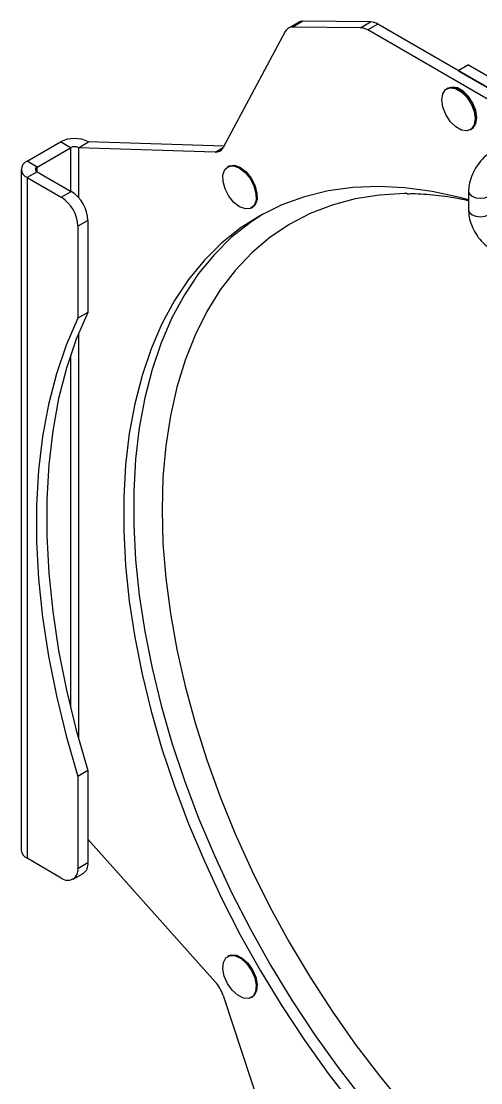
# Model space of a CAD drawing. Extents: x 16.5 to 113.1, y 4.4 to 84.5.
# Drawn here: x 71.82 to 74.25, y 61.07 to 66.67 of the extents above; entities that cross this region are included whole.
import ezdxf

# ---------------------------------------------------------------- set-up
doc = ezdxf.new("R2010")
doc.units = 0
doc.header["$MEASUREMENT"] = 0
doc.layers.add('OBJECT', color=7, linetype='CONTINUOUS')

msp = doc.modelspace()

# ---------------------------------------------------------------- linework, layer by layer
at = {"layer": 'OBJECT'}
for p, q in [((73.2877, 66.669), (73.2348, 66.6384)), ((73.3113, 66.6748), (73.2583, 66.6442)), ((73.6681, 66.6712), (73.3113, 66.6748)), ((73.6151, 66.6406), (73.6681, 66.6712)), ((73.2173, 66.6198), (72.8905, 66.0084)), ((73.6151, 66.6406), (73.2583, 66.6442)), ((73.7071, 66.6592), (73.6541, 66.6286)), ((74.5175, 66.1302), (73.6541, 66.6286)), ((74.5704, 66.1608), (73.7071, 66.6592)), ((74.185, 66.4445), (74.132, 66.4139)), ((74.185, 66.4445), (74.4078, 66.3159)), ((74.132, 66.4139), (74.3547, 66.2853)), ((74.0759, 66.3217), (74.0705, 66.3186)), ((74.1585, 66.3012), (74.1609, 66.3032)), ((74.1641, 66.3005), (74.1613, 66.2988)), ((74.2238, 66.1905), (74.2266, 66.1922)), ((74.2274, 66.1881), (74.2244, 66.1869)), ((74.1955, 66.1021), (74.2009, 66.1052)), ((71.8552, 65.936), (72.032, 66.0381)), ((71.9082, 65.9054), (72.085, 66.0075)), ((72.085, 66.0075), (72.032, 66.0381)), ((72.085, 66.0075), (72.085, 65.7788)), ((72.1274, 66.0075), (72.1804, 66.0381)), ((72.8483, 65.984), (72.1274, 66.0075)), ((72.1274, 66.0075), (72.1274, 65.7439)), ((72.8939, 66.0148), (72.1804, 66.0381)), ((72.8483, 65.984), (72.8905, 66.0084)), ((71.9082, 65.9054), (71.8552, 65.936)), ((71.8245, 65.8932), (71.8245, 62.3004)), ((71.9082, 65.8809), (71.8552, 65.8503)), ((71.9082, 65.8809), (71.9082, 65.9054)), ((71.9082, 65.8809), (72.0885, 65.7768)), ((72.9197, 65.9091), (72.9143, 65.9061)), ((71.8552, 65.8503), (71.8552, 62.2576)), ((71.8552, 65.8503), (72.0355, 65.7463)), ((72.0355, 65.7463), (72.0885, 65.7768)), ((74.1862, 65.777), (74.1862, 65.679)), ((73.8614, 65.7653), (73.8554, 65.7653)), ((73.0393, 65.6896), (73.0446, 65.6926)), ((72.1769, 65.6237), (72.1239, 65.5932)), ((72.1769, 65.6237), (72.1769, 65.1383)), ((72.1239, 65.5932), (72.1239, 65.1077)), ((72.1769, 65.1383), (72.1239, 65.1077)), ((72.1274, 65.0271), (72.1274, 62.8888)), ((72.085, 64.9123), (72.085, 63.0526)), ((72.1769, 62.7206), (72.1239, 62.69)), ((72.1239, 62.69), (72.1239, 62.2045)), ((72.1769, 62.7206), (72.1769, 62.2351)), ((72.1769, 62.3593), (72.8483, 61.606)), ((72.0355, 62.1535), (71.8552, 62.2576)), ((72.1239, 62.2045), (72.1769, 62.2351)), ((72.098, 62.1473), (72.151, 62.1779)), ((72.9197, 61.7428), (72.9143, 61.7397)), ((72.8905, 61.5328), (73.2072, 60.5747)), ((73.0393, 61.5232), (73.0446, 61.5262))]:
    msp.add_line(p, q, dxfattribs=at)
at = {"layer": 'OBJECT', "flags": 128}
for points in [[(74.0759, 66.3217), (74.0931, 66.3272), (74.1218, 66.3232), (74.1525, 66.306), (74.1815, 66.2776), (74.2053, 66.2415), (74.221, 66.202), (74.2268, 66.1638), (74.2218, 66.1317), (74.2069, 66.1094), (74.2009, 66.1052)], [(74.2293, 66.1659), (74.2241, 66.2031), (74.209, 66.2419), (74.186, 66.2775), (74.1577, 66.3057), (74.1276, 66.3231), (74.0994, 66.3275), (74.0993, 66.3275)], [(74.0496, 66.2921), (74.0646, 66.3144), (74.0878, 66.3241), (74.1165, 66.3202), (74.1472, 66.3029), (74.1762, 66.2745), (74.2, 66.2384), (74.2157, 66.1989), (74.2214, 66.1607), (74.2165, 66.1286), (74.2015, 66.1063), (74.1783, 66.0965), (74.1496, 66.1005), (74.1189, 66.1178), (74.0899, 66.1462), (74.0661, 66.1823), (74.0504, 66.2218), (74.0447, 66.26), (74.0496, 66.2921)], [(74.1493, 66.3118), (74.1475, 66.312), (74.1437, 66.3122)], [(74.2176, 66.1225), (74.2241, 66.1347), (74.2293, 66.1659)], [(74.2266, 66.1686), (74.2283, 66.172), (74.2291, 66.1737)], [(73.033, 65.8442), (73.0529, 65.8058), (73.0637, 65.7664), (73.064, 65.7307), (73.0538, 65.7032), (73.0343, 65.6871), (73.0079, 65.6843), (72.9777, 65.6952), (72.9474, 65.7185), (72.9207, 65.7514), (72.9007, 65.7898), (72.8899, 65.8293), (72.8896, 65.8649), (72.8998, 65.8924), (72.9193, 65.9085), (72.9458, 65.9113), (72.9759, 65.9004), (73.0062, 65.8771), (73.033, 65.8442)], [(72.9197, 65.9091), (72.9247, 65.9116), (72.9511, 65.9144), (72.9813, 65.9035), (73.0116, 65.8802), (73.0383, 65.8473)], [(73.0383, 65.8473), (73.0583, 65.8089), (73.069, 65.7694), (73.0693, 65.7338), (73.0591, 65.7063), (73.0446, 65.6926)], [(74.1862, 65.7321), (74.1408, 65.7444), (73.994, 65.7764), (73.8505, 65.7959), (73.7107, 65.8029), (73.5752, 65.7973), (73.4446, 65.7791), (73.3195, 65.7484), (73.2002, 65.7054), (73.0873, 65.6502), (72.9812, 65.5829), (72.8825, 65.504), (72.7913, 65.4137), (72.7083, 65.3124), (72.6335, 65.2004), (72.5675, 65.0783), (72.5104, 64.9466), (72.4624, 64.8056), (72.4238, 64.6561), (72.3947, 64.4987), (72.3753, 64.3339), (72.3655, 64.1624), (72.3655, 63.9849), (72.3753, 63.8022), (72.3947, 63.6149), (72.4238, 63.4239), (72.4624, 63.2298), (72.5104, 63.0335), (72.5675, 62.8358), (72.6335, 62.6374), (72.7083, 62.4392), (72.7913, 62.242), (72.8825, 62.0465), (72.9812, 61.8535), (73.0873, 61.6638), (73.2002, 61.4783), (73.3195, 61.2975), (73.4446, 61.1223), (73.5752, 60.9533)], [(74.1862, 65.777), (74.1909, 65.7632), (74.2045, 65.7515)], [(74.2045, 65.7515), (74.2248, 65.7437), (74.2487, 65.741), (74.2726, 65.7437), (74.2929, 65.7515), (74.3064, 65.7632), (74.3112, 65.777), (74.3112, 65.7773)], [(73.8554, 65.7653), (73.8484, 65.7653), (73.7156, 65.7578), (73.5878, 65.7376), (73.4656, 65.7049), (73.3494, 65.6598), (73.2397, 65.6025), (73.137, 65.5332), (73.0418, 65.4522), (72.9543, 65.3598), (72.8751, 65.2565), (72.8043, 65.1427), (72.7424, 65.0188), (72.6896, 64.8854), (72.6461, 64.743), (72.612, 64.5922), (72.5876, 64.4337), (72.5729, 64.2681), (72.568, 64.0961)], [(73.1005, 65.6574), (73.0342, 65.6135), (72.9354, 65.5346), (72.8443, 65.4443), (72.7612, 65.343), (72.6865, 65.231), (72.6204, 65.1089), (72.5633, 64.9771), (72.5154, 64.8362), (72.4768, 64.6867), (72.4477, 64.5293), (72.4282, 64.3644), (72.4185, 64.193), (72.4185, 64.0155), (72.4282, 63.8328), (72.4477, 63.6455), (72.4768, 63.4545), (72.5154, 63.2604), (72.5633, 63.0641), (72.6204, 62.8664), (72.6865, 62.668), (72.7612, 62.4698), (72.8443, 62.2726), (72.9354, 62.077), (73.0342, 61.8841), (73.1403, 61.6944), (73.2531, 61.5088), (73.3724, 61.3281), (73.4976, 61.1529), (73.6282, 60.9839)], [(74.1862, 65.679), (74.1909, 65.6652), (74.2045, 65.6535)], [(74.2045, 65.6535), (74.2248, 65.6457), (74.2487, 65.643), (74.2726, 65.6457), (74.2929, 65.6535), (74.3064, 65.6652), (74.3112, 65.679)], [(72.1239, 65.1077), (72.0623, 64.9656), (72.0105, 64.8137), (71.9689, 64.6526), (71.9375, 64.4828), (71.9165, 64.3052), (71.906, 64.1203), (71.906, 63.929), (71.9165, 63.7319), (71.9375, 63.53), (71.9689, 63.324), (72.0105, 63.1148), (72.0623, 62.9032), (72.1239, 62.69)], [(72.1769, 65.1383), (72.1152, 64.9962), (72.0635, 64.8443), (72.0219, 64.6832), (71.9905, 64.5134), (71.9695, 64.3357), (71.959, 64.1509), (71.959, 63.9595), (71.9695, 63.7625), (71.9905, 63.5606), (72.0219, 63.3546), (72.0635, 63.1454), (72.1152, 62.9338), (72.1769, 62.7206)], [(72.568, 64.0961), (72.5729, 63.9184), (72.5876, 63.7358), (72.612, 63.5491), (72.6461, 63.359), (72.6896, 63.1664), (72.7424, 62.972), (72.8043, 62.7766), (72.8751, 62.5811), (72.9543, 62.3863), (73.0418, 62.193), (73.137, 62.002), (73.2397, 61.8141), (73.3494, 61.6302), (73.4656, 61.4509), (73.5878, 61.2771), (73.7156, 61.1094), (73.8484, 60.9486)], [(72.9384, 61.5617), (72.9135, 61.5968), (72.8962, 61.636), (72.8887, 61.6748), (72.8918, 61.7082), (72.9051, 61.7325), (72.9271, 61.7445), (72.9551, 61.7429), (72.9857, 61.7279), (73.0152, 61.7012), (73.0401, 61.6661), (73.0574, 61.6268), (73.065, 61.5881), (73.0619, 61.5546), (73.0486, 61.5304), (73.0266, 61.5183), (72.9986, 61.5199), (72.968, 61.535), (72.9384, 61.5617)], [(72.9197, 61.7428), (72.9324, 61.7476), (72.9604, 61.746), (72.991, 61.7309), (73.0206, 61.7043), (73.0455, 61.6692), (73.0627, 61.6299), (73.0703, 61.5912), (73.0672, 61.5577), (73.0539, 61.5335), (73.0446, 61.5262)]]:
    msp.add_lwpolyline(points, dxfattribs=at)
at = {"layer": 'OBJECT'}
for centre, radius, start, end in [((73.3101, 66.6292), 0.0456, 88.5524, 119.3889), ((73.6644, 66.5902), 0.0811, 58.2676, 87.3929), ((73.2569, 66.5999), 0.0443, 88.2639, 153.3199), ((73.6114, 66.5596), 0.0811, 58.2676, 87.3929), ((72.1062, 65.8949), 0.1612, 62.6099, 117.3903), ((72.1062, 65.9666), 0.0461, 62.6111, 117.3895), ((72.8508, 66.0284), 0.0445, 266.7481, 333.2624), ((71.8714, 65.8932), 0.0458, 110.7836, 249.2169), ((71.9128, 65.8932), 0.0131, 110.7852, 249.2167), ((71.985, 65.615), 0.1921, 2.6055, 57.3946), ((71.932, 65.5844), 0.1921, 2.6055, 57.3946), ((71.877, 62.3056), 0.0528, 185.6936, 245.6264), ((72.07, 62.1958), 0.0546, 230.7966, 9.2142), ((72.1183, 62.2271), 0.0591, 303.5297, 7.7822), ((72.6899, 61.4657), 0.2116, 18.4845, 41.5155)]:
    msp.add_arc(centre, radius, start, end, dxfattribs=at)
for points, knots in [([(74.3058, 65.9843), (74.2987, 65.9797), (74.2791, 65.9673), (74.2501, 65.9394), (74.2216, 65.9003), (74.2003, 65.8562), (74.1882, 65.8142), (74.1868, 65.7881), (74.1862, 65.777)], [0, 0, 0, 0, 0.107648, 0.294551, 0.481454, 0.669066, 0.859789, 1, 1, 1, 1]), ([(73.8614, 65.7644), (73.8705, 65.7647), (73.9194, 65.7663), (74.0129, 65.7578), (74.1123, 65.7455), (74.1713, 65.7316), (74.1862, 65.7281)], [0, 0, 0, 0, 0.089162, 0.480538, 0.869, 1, 1, 1, 1]), ([(74.1862, 65.679), (74.1865, 65.6706), (74.1875, 65.6474), (74.1972, 65.6084), (74.2168, 65.5641), (74.2443, 65.5237), (74.2746, 65.4921), (74.2965, 65.4779), (74.3058, 65.4718)], [0, 0, 0, 0, 0.107644, 0.294549, 0.481452, 0.669066, 0.859793, 1, 1, 1, 1])]:
    msp.add_open_spline(points, degree=3, knots=knots, dxfattribs=at)

doc.saveas('drawing.dxf')
